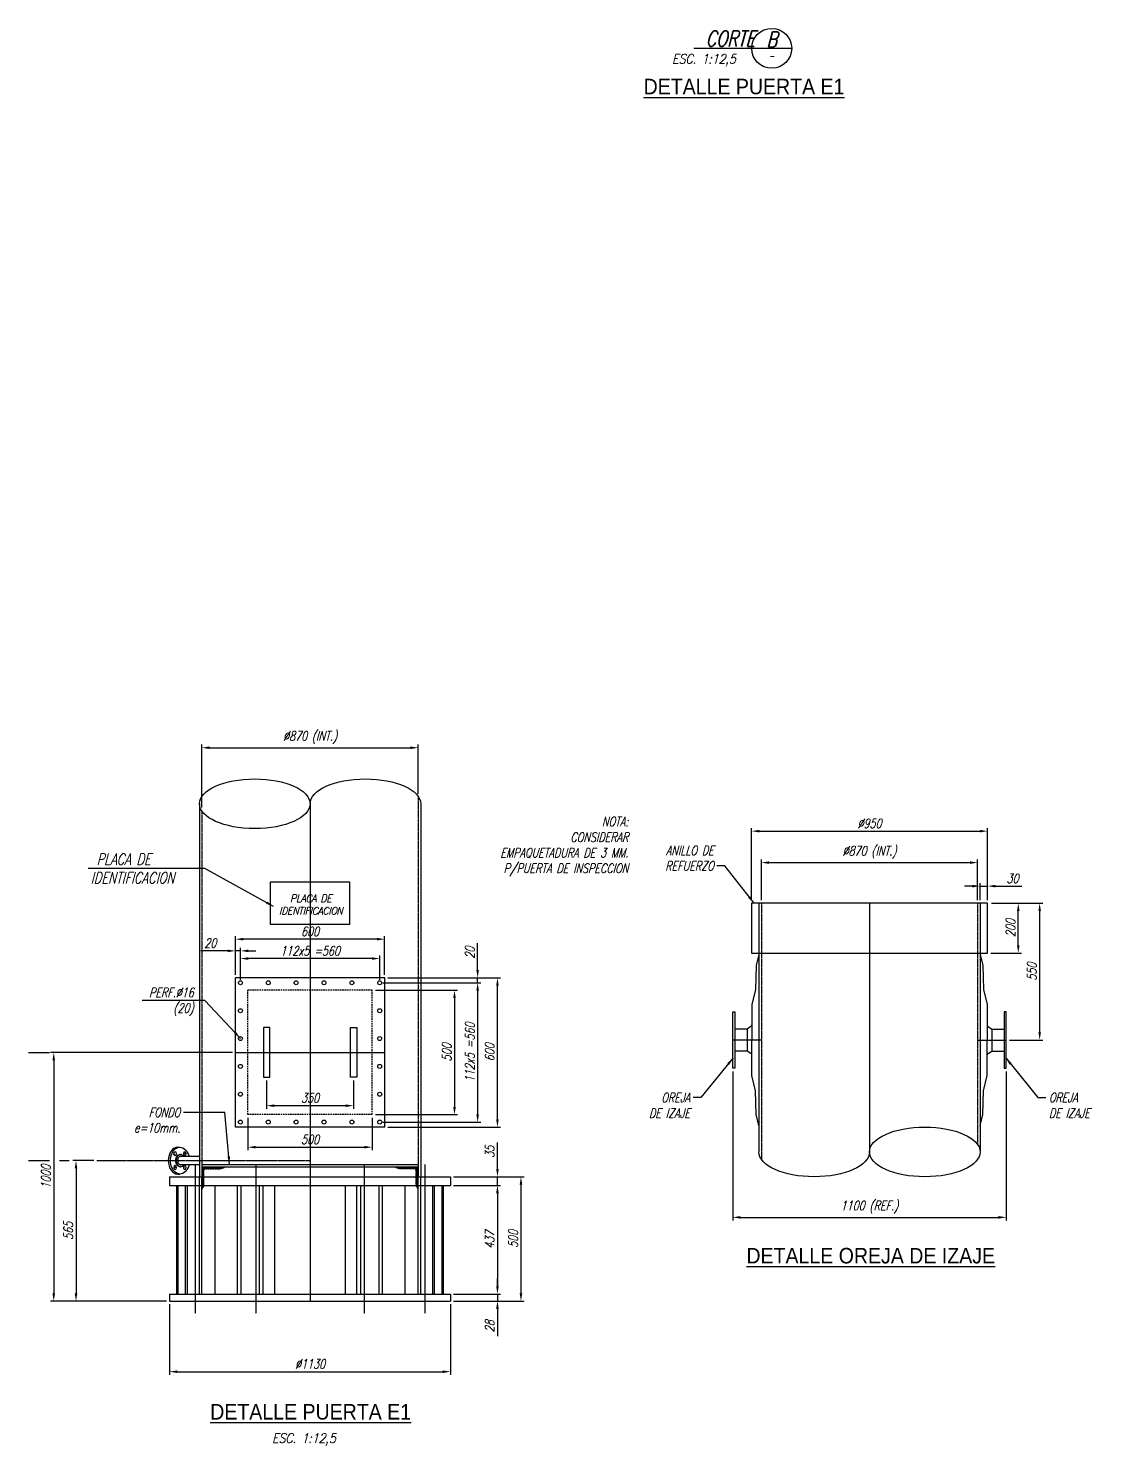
# Model space of a CAD drawing. Header units: inches. Extents: x -293597 to -232636, y -119329 to -80370.
# Drawn here: x -263164 to -258867, y -119075 to -113375 of the extents above; entities that cross this region are included whole.
import ezdxf
from ezdxf.enums import TextEntityAlignment as Align

# ---------------------------------------------------------------- set-up
doc = ezdxf.new("R2010")
doc.units = ezdxf.units.IN
doc.header["$MEASUREMENT"] = 0
doc.linetypes.add('CENTER', pattern=[2, 1.25, -0.25, 0.25, -0.25])
doc.linetypes.add('HIDDEN', pattern=[9.525, 6.35, -3.175])
for name, color, linetype in [('IA-ACHU', 1, 'Continuous'), ('IA-DIBUJO', 3, 'Continuous'), ('IA-DIM', 7, 'Continuous'), ('IA-EJES', 4, 'CENTER'), ('IA-SEGM', 1, 'HIDDEN'), ('IA-TEXT', 2, 'Continuous'), ('IA-TITLE', 6, 'Continuous')]:
    doc.layers.add(name, color=color, linetype=linetype)
doc.styles.add('ING-AMB', font='romans.shx', dxfattribs={"width": 0.75, "oblique": 15})
doc.styles.add('SALVADOR', font='ROMANS.SHX', dxfattribs={"width": 0.75, "oblique": 15})
doc.styles.get("Standard").update_dxf_attribs({"font": 'arial.ttf'})
doc.dimstyles.new('75', dxfattribs={"dimscale": 75, "dimtxt": 3, "dimasz": 2.5, "dimexe": 1, "dimexo": 1, "dimgap": 1, "dimtad": 1, "dimdec": 0, "dimzin": 0, "dimdsep": 46, "dimtxsty": 'ING-AMB', "dimcen": 0.1, "dimclrd": 7, "dimclre": 7, "dimclrt": 2, "dimadec": 0, "dimazin": 0, "dimtfac": 1, "dimtdec": 0, "dimtmove": 0, "dimatfit": 0, "dimfxl": 1, "dimtolj": 1, "dimtzin": 0, "dimarcsym": 0})
doc.dimstyles.new('ING-AMB 12.5', dxfattribs={"dimscale": 12.5, "dimtxt": 3, "dimasz": 2.5, "dimexe": 1, "dimexo": 1, "dimgap": 1, "dimtad": 1, "dimdec": 0, "dimzin": 0, "dimdsep": 46, "dimtxsty": 'ING-AMB', "dimcen": 0.1, "dimclrd": 7, "dimclre": 7, "dimclrt": 2, "dimadec": 0, "dimazin": 0, "dimtfac": 1, "dimtdec": 0, "dimtmove": 0, "dimatfit": 0, "dimfxl": 1.25, "dimtolj": 1, "dimtzin": 0, "dimarcsym": 1})

# ---------------------------------------------------------------- blocks, each defined once
blk = doc.blocks.new('*D22')
at = {"layer": 'Defpoints', "color": 0, "ltscale": 0.5, "transparency": 16777216}
for p in [(-261750.8, -117213.3), (-261750.8, -117773.3), (-261356.9, -117773.3)]:
    blk.add_point(p, dxfattribs=at)
at = {"layer": 'IA-DIM', "color": 7, "lineweight": -2, "ltscale": 0.5, "transparency": 16777216}
for p, q in [((-261738.3, -117213.3), (-261344.4, -117213.3)), ((-261356.9, -117244.5), (-261356.9, -117742)), ((-261738.3, -117773.3), (-261344.4, -117773.3))]:
    blk.add_line(p, q, dxfattribs=at)
at = {"layer": 'IA-DIM', "color": 7, "ltscale": 0.5, "transparency": 16777216}
for points in [[(-261362.1, -117244.5), (-261351.7, -117244.5), (-261356.9, -117213.3)], [(-261362.1, -117742), (-261351.7, -117742), (-261356.9, -117773.3)]]:
    blk.add_solid(points, dxfattribs=at)
at = {"layer": 'IA-DIM', "color": 2, "ltscale": 0.5, "transparency": 16777216, "insert": (-261388.1, -117493.3), "char_height": 37.5, "attachment_point": 5, "rotation": 90, "style": 'ING-AMB'}
blk.add_mtext('\\A1;112x5 =560', dxfattribs=at)
blk = doc.blocks.new('*D23')
at = {"layer": 'Defpoints', "color": 0, "ltscale": 0.5, "transparency": 16777216}
for p in [(-261730.8, -117193.3), (-261277.2, -117193.3), (-261730.8, -117793.3)]:
    blk.add_point(p, dxfattribs=at)
at = {"layer": 'IA-DIM', "color": 7, "lineweight": -2, "ltscale": 0.5, "transparency": 16777216}
for p, q in [((-261718.3, -117193.3), (-261264.7, -117193.3)), ((-261277.2, -117762), (-261277.2, -117224.5)), ((-261718.3, -117793.3), (-261264.7, -117793.3))]:
    blk.add_line(p, q, dxfattribs=at)
at = {"layer": 'IA-DIM', "color": 7, "ltscale": 0.5, "transparency": 16777216}
for points in [[(-261282.4, -117224.5), (-261272, -117224.5), (-261277.2, -117193.3)], [(-261282.4, -117762), (-261272, -117762), (-261277.2, -117793.3)]]:
    blk.add_solid(points, dxfattribs=at)
at = {"layer": 'IA-DIM', "color": 2, "ltscale": 0.5, "transparency": 16777216, "insert": (-261308.5, -117493.3), "char_height": 37.5, "attachment_point": 5, "rotation": 90, "style": 'ING-AMB'}
blk.add_mtext('\\A1;600', dxfattribs=at)
blk = doc.blocks.new('*D24')
at = {"layer": 'Defpoints', "color": 0, "ltscale": 0.5, "transparency": 16777216}
for p in [(-262310.8, -117115.7), (-262310.8, -117213.3), (-261750.8, -117213.3)]:
    blk.add_point(p, dxfattribs=at)
at = {"layer": 'IA-DIM', "color": 7, "lineweight": -2, "ltscale": 0.5, "transparency": 16777216}
for p, q in [((-262310.8, -117200.8), (-262310.8, -117103.2)), ((-261782, -117115.7), (-262279.5, -117115.7)), ((-261750.8, -117200.8), (-261750.8, -117103.2))]:
    blk.add_line(p, q, dxfattribs=at)
at = {"layer": 'IA-DIM', "color": 7, "ltscale": 0.5, "transparency": 16777216}
for points in [[(-262279.5, -117110.5), (-262279.5, -117120.9), (-262310.8, -117115.7)], [(-261782, -117110.5), (-261782, -117120.9), (-261750.8, -117115.7)]]:
    blk.add_solid(points, dxfattribs=at)
at = {"layer": 'IA-DIM', "color": 2, "ltscale": 0.5, "transparency": 16777216, "insert": (-262030.8, -117084.5), "char_height": 37.5, "attachment_point": 5, "style": 'ING-AMB'}
blk.add_mtext('\\A1;112x5 =560', dxfattribs=at)
blk = doc.blocks.new('*D25')
at = {"layer": 'Defpoints', "color": 0, "ltscale": 0.5, "transparency": 16777216}
for p in [(-262330.8, -117037.8), (-262330.8, -117193.3), (-261730.8, -117193.3)]:
    blk.add_point(p, dxfattribs=at)
at = {"layer": 'IA-DIM', "color": 7, "lineweight": -2, "ltscale": 0.5, "transparency": 16777216}
for p, q in [((-262330.8, -117180.8), (-262330.8, -117025.3)), ((-261762, -117037.8), (-262299.5, -117037.8)), ((-261730.8, -117180.8), (-261730.8, -117025.3))]:
    blk.add_line(p, q, dxfattribs=at)
at = {"layer": 'IA-DIM', "color": 7, "ltscale": 0.5, "transparency": 16777216}
for points in [[(-262299.5, -117032.6), (-262299.5, -117043), (-262330.8, -117037.8)], [(-261762, -117032.6), (-261762, -117043), (-261730.8, -117037.8)]]:
    blk.add_solid(points, dxfattribs=at)
at = {"layer": 'IA-DIM', "color": 2, "ltscale": 0.5, "transparency": 16777216, "insert": (-262030.8, -117006.5), "char_height": 37.5, "attachment_point": 5, "style": 'ING-AMB'}
blk.add_mtext('\\A1;600', dxfattribs=at)
blk = doc.blocks.new('*D15')
at = {"layer": 'Defpoints', "color": 0, "ltscale": 0.5, "transparency": 16777216}
for p in [(-262330.8, -117084.8), (-262330.8, -117116), (-262310.8, -117181.5)]:
    blk.add_point(p, dxfattribs=at)
at = {"layer": 'IA-DIM', "color": 7, "lineweight": -2, "ltscale": 0.5, "transparency": 16777216}
for p, q in [((-262362, -117084.8), (-262470.6, -117084.8)), ((-262330.8, -117103.5), (-262330.8, -117072.3)), ((-262310.8, -117084.8), (-262330.8, -117084.8)), ((-262310.8, -117169), (-262310.8, -117072.3)), ((-262279.5, -117084.8), (-262248.3, -117084.8))]:
    blk.add_line(p, q, dxfattribs=at)
at = {"layer": 'IA-DIM', "color": 7, "ltscale": 0.5, "transparency": 16777216}
for points in [[(-262362, -117079.5), (-262362, -117090), (-262330.8, -117084.8)], [(-262279.5, -117079.5), (-262279.5, -117090), (-262310.8, -117084.8)]]:
    blk.add_solid(points, dxfattribs=at)
at = {"layer": 'IA-DIM', "color": 2, "ltscale": 0.5, "transparency": 16777216, "insert": (-262431.9, -117053.5), "char_height": 37.5, "attachment_point": 5, "style": 'ING-AMB'}
blk.add_mtext('\\A1;20', dxfattribs=at)
blk = doc.blocks.new('*D16')
at = {"layer": 'Defpoints', "color": 0, "ltscale": 0.5, "transparency": 16777216}
for p in [(-261653, -117213.3), (-261500.8, -117193.3), (-261356.9, -117193.3)]:
    blk.add_point(p, dxfattribs=at)
at = {"layer": 'IA-DIM', "color": 7, "lineweight": -2, "ltscale": 0.5, "transparency": 16777216}
for p, q in [((-261356.9, -117162), (-261356.9, -117053.5)), ((-261640.5, -117213.3), (-261344.4, -117213.3)), ((-261488.3, -117193.3), (-261344.4, -117193.3)), ((-261356.9, -117213.3), (-261356.9, -117193.3)), ((-261356.9, -117244.5), (-261356.9, -117275.8))]:
    blk.add_line(p, q, dxfattribs=at)
at = {"layer": 'IA-DIM', "color": 7, "ltscale": 0.5, "transparency": 16777216}
for points in [[(-261362.1, -117162), (-261351.7, -117162), (-261356.9, -117193.3)], [(-261362.1, -117244.5), (-261351.7, -117244.5), (-261356.9, -117213.3)]]:
    blk.add_solid(points, dxfattribs=at)
at = {"layer": 'IA-DIM', "color": 2, "ltscale": 0.5, "transparency": 16777216, "insert": (-261388.1, -117092.1), "char_height": 37.5, "attachment_point": 5, "rotation": 90, "style": 'ING-AMB'}
blk.add_mtext('\\A1;20', dxfattribs=at)
blk = doc.blocks.new('*D17')
at = {"layer": 'Defpoints', "color": 0, "ltscale": 0.5, "transparency": 16777216}
for p in [(-262205.8, -117593.3), (-261855.8, -117593.3), (-262205.8, -117707.4)]:
    blk.add_point(p, dxfattribs=at)
at = {"layer": 'IA-DIM', "color": 7, "lineweight": -2, "ltscale": 0.5, "transparency": 16777216}
for p, q in [((-262205.8, -117605.8), (-262205.8, -117719.9)), ((-261855.8, -117605.8), (-261855.8, -117719.9)), ((-261887, -117707.4), (-262174.5, -117707.4))]:
    blk.add_line(p, q, dxfattribs=at)
at = {"layer": 'IA-DIM', "color": 7, "ltscale": 0.5, "transparency": 16777216}
for points in [[(-262174.5, -117702.2), (-262174.5, -117712.6), (-262205.8, -117707.4)], [(-261887, -117702.2), (-261887, -117712.6), (-261855.8, -117707.4)]]:
    blk.add_solid(points, dxfattribs=at)
at = {"layer": 'IA-DIM', "color": 2, "ltscale": 0.5, "transparency": 16777216, "insert": (-262030.8, -117676.1), "char_height": 37.5, "attachment_point": 5, "style": 'ING-AMB'}
blk.add_mtext('\\A1;350', dxfattribs=at)
blk = doc.blocks.new('*D18')
at = {"layer": 'Defpoints', "color": 0, "ltscale": 0.5, "transparency": 16777216}
for p in [(-261780.8, -117243.3), (-261780.8, -117743.3), (-261449.9, -117743.3)]:
    blk.add_point(p, dxfattribs=at)
at = {"layer": 'IA-DIM', "color": 7, "lineweight": -2, "ltscale": 0.5, "transparency": 16777216}
for p, q in [((-261768.3, -117243.3), (-261437.4, -117243.3)), ((-261449.9, -117274.5), (-261449.9, -117712)), ((-261768.3, -117743.3), (-261437.4, -117743.3))]:
    blk.add_line(p, q, dxfattribs=at)
at = {"layer": 'IA-DIM', "color": 7, "ltscale": 0.5, "transparency": 16777216}
for points in [[(-261455.1, -117274.5), (-261444.7, -117274.5), (-261449.9, -117243.3)], [(-261455.1, -117712), (-261444.7, -117712), (-261449.9, -117743.3)]]:
    blk.add_solid(points, dxfattribs=at)
at = {"layer": 'IA-DIM', "color": 2, "ltscale": 0.5, "transparency": 16777216, "insert": (-261481.2, -117493.3), "char_height": 37.5, "attachment_point": 5, "rotation": 90, "style": 'ING-AMB'}
blk.add_mtext('\\A1;500', dxfattribs=at)
blk = doc.blocks.new('*D26')
at = {"color": 7, "lineweight": -2, "transparency": 16777216}
for p, q in [((-261277.2, -118434), (-261277.2, -118402.8)), ((-261453.3, -118465.3), (-261264.7, -118465.3)), ((-261453.3, -118493.3), (-261264.7, -118493.3)), ((-261277.2, -118465.3), (-261277.2, -118493.3)), ((-261277.2, -118524.5), (-261277.2, -118633.6))]:
    blk.add_line(p, q, dxfattribs=at)
at = {"color": 7, "transparency": 16777216}
for points in [[(-261282.4, -118434), (-261272, -118434), (-261277.2, -118465.3)], [(-261282.4, -118524.5), (-261272, -118524.5), (-261277.2, -118493.3)]]:
    blk.add_solid(points, dxfattribs=at)
at = {"layer": 'Defpoints', "color": 0, "transparency": 16777216}
for p in [(-261465.8, -118465.3), (-261465.8, -118493.3), (-261277.2, -118493.3)]:
    blk.add_point(p, dxfattribs=at)
at = {"color": 2, "transparency": 16777216, "insert": (-261308.5, -118594.7), "char_height": 37.5, "attachment_point": 5, "rotation": 90, "style": 'ING-AMB'}
blk.add_mtext('\\A1;28', dxfattribs=at)
blk = doc.blocks.new('*D27')
at = {"color": 7, "lineweight": -2, "transparency": 16777216}
for p, q in [((-261277.2, -117962), (-261277.2, -117854.8)), ((-261453.3, -117993.3), (-261264.7, -117993.3)), ((-261453.3, -118028.3), (-261264.7, -118028.3)), ((-261277.2, -118028.3), (-261277.2, -117993.3)), ((-261277.2, -118059.5), (-261277.2, -118090.8))]:
    blk.add_line(p, q, dxfattribs=at)
at = {"color": 7, "transparency": 16777216}
for points in [[(-261282.4, -117962), (-261272, -117962), (-261277.2, -117993.3)], [(-261282.4, -118059.5), (-261272, -118059.5), (-261277.2, -118028.3)]]:
    blk.add_solid(points, dxfattribs=at)
at = {"layer": 'Defpoints', "color": 0, "transparency": 16777216}
for p in [(-261465.8, -117993.3), (-261465.8, -118028.3), (-261277.2, -117993.3)]:
    blk.add_point(p, dxfattribs=at)
at = {"color": 2, "transparency": 16777216, "insert": (-261308.5, -117892.8), "char_height": 37.5, "attachment_point": 5, "rotation": 90, "style": 'ING-AMB'}
blk.add_mtext('\\A1;35', dxfattribs=at)
blk = doc.blocks.new('*D28')
at = {"color": 7, "lineweight": -2, "transparency": 16777216}
for p, q in [((-261453.3, -117993.3), (-261170.1, -117993.3)), ((-261182.6, -118024.5), (-261182.6, -118462)), ((-261453.3, -118493.3), (-261170.1, -118493.3))]:
    blk.add_line(p, q, dxfattribs=at)
at = {"color": 7, "transparency": 16777216}
for points in [[(-261187.8, -118024.5), (-261177.4, -118024.5), (-261182.6, -117993.3)], [(-261187.8, -118462), (-261177.4, -118462), (-261182.6, -118493.3)]]:
    blk.add_solid(points, dxfattribs=at)
at = {"layer": 'Defpoints', "color": 0, "transparency": 16777216}
for p in [(-261465.8, -117993.3), (-261465.8, -118493.3), (-261182.6, -118493.3)]:
    blk.add_point(p, dxfattribs=at)
at = {"color": 2, "transparency": 16777216, "insert": (-261213.9, -118243.3), "char_height": 37.5, "attachment_point": 5, "rotation": 90, "style": 'ING-AMB'}
blk.add_mtext('\\A1;500', dxfattribs=at)
blk = doc.blocks.new('*D19')
at = {"color": 7, "lineweight": -2, "transparency": 16777216}
for p, q in [((-261453.3, -118028.3), (-261264.7, -118028.3)), ((-261277.2, -118059.5), (-261277.2, -118434)), ((-261453.3, -118465.3), (-261264.7, -118465.3))]:
    blk.add_line(p, q, dxfattribs=at)
at = {"color": 7, "transparency": 16777216}
for points in [[(-261282.4, -118059.5), (-261272, -118059.5), (-261277.2, -118028.3)], [(-261282.4, -118434), (-261272, -118434), (-261277.2, -118465.3)]]:
    blk.add_solid(points, dxfattribs=at)
at = {"layer": 'Defpoints', "color": 0, "transparency": 16777216}
for p in [(-261465.8, -118028.3), (-261465.8, -118465.3), (-261277.2, -118465.3)]:
    blk.add_point(p, dxfattribs=at)
at = {"color": 2, "transparency": 16777216, "insert": (-261308.5, -118246.8), "char_height": 37.5, "attachment_point": 5, "rotation": 90, "style": 'ING-AMB'}
blk.add_mtext('\\A1;437', dxfattribs=at)
blk = doc.blocks.new('*D29')
at = {"color": 7, "lineweight": -2, "transparency": 16777216}
for p, q in [((-262901.1, -117928.3), (-262984.7, -117928.3)), ((-262972.2, -117959.5), (-262972.2, -118462)), ((-262608.3, -118493.3), (-262984.7, -118493.3))]:
    blk.add_line(p, q, dxfattribs=at)
at = {"color": 7, "transparency": 16777216}
for points in [[(-262977.4, -117959.5), (-262967, -117959.5), (-262972.2, -117928.3)], [(-262977.4, -118462), (-262967, -118462), (-262972.2, -118493.3)]]:
    blk.add_solid(points, dxfattribs=at)
at = {"layer": 'Defpoints', "color": 0, "transparency": 16777216}
for p in [(-262888.6, -117928.3), (-262972.2, -118493.3), (-262595.8, -118493.3)]:
    blk.add_point(p, dxfattribs=at)
at = {"color": 2, "transparency": 16777216, "insert": (-263003.4, -118210.8), "char_height": 37.5, "attachment_point": 5, "rotation": 90, "style": 'ING-AMB'}
blk.add_mtext('\\A1;565', dxfattribs=at)
blk = doc.blocks.new('*D30')
at = {"color": 7, "lineweight": -2, "transparency": 16777216}
for p, q in [((-262343.3, -117493.3), (-263074.2, -117493.3)), ((-263061.7, -117524.5), (-263061.7, -118462)), ((-262608.3, -118493.3), (-263074.2, -118493.3))]:
    blk.add_line(p, q, dxfattribs=at)
at = {"color": 7, "transparency": 16777216}
for points in [[(-263066.9, -117524.5), (-263056.5, -117524.5), (-263061.7, -117493.3)], [(-263066.9, -118462), (-263056.5, -118462), (-263061.7, -118493.3)]]:
    blk.add_solid(points, dxfattribs=at)
at = {"layer": 'Defpoints', "color": 0, "transparency": 16777216}
for p in [(-262330.8, -117493.3), (-263061.7, -118493.3), (-262595.8, -118493.3)]:
    blk.add_point(p, dxfattribs=at)
at = {"color": 2, "transparency": 16777216, "insert": (-263093, -117993.3), "char_height": 37.5, "attachment_point": 5, "rotation": 90, "style": 'ING-AMB'}
blk.add_mtext('\\A1;1000', dxfattribs=at)
blk = doc.blocks.new('*D31')
at = {"color": 7, "lineweight": -2, "transparency": 16777216}
for p, q in [((-262595.8, -118505.8), (-262595.8, -118789.6)), ((-261465.8, -118505.8), (-261465.8, -118789.6)), ((-262564.5, -118777.1), (-261497, -118777.1))]:
    blk.add_line(p, q, dxfattribs=at)
at = {"color": 7, "transparency": 16777216}
for points in [[(-262564.5, -118771.9), (-262564.5, -118782.3), (-262595.8, -118777.1)], [(-261497, -118771.9), (-261497, -118782.3), (-261465.8, -118777.1)]]:
    blk.add_solid(points, dxfattribs=at)
at = {"layer": 'Defpoints', "color": 0, "transparency": 16777216}
for p in [(-262595.8, -118493.3), (-261465.8, -118493.3), (-261465.8, -118777.1)]:
    blk.add_point(p, dxfattribs=at)
at = {"color": 2, "transparency": 16777216, "insert": (-262030.8, -118745.9), "char_height": 37.5, "attachment_point": 5, "style": 'ING-AMB'}
blk.add_mtext('\\A1;%%C1130', dxfattribs=at)
blk = doc.blocks.new('*D32')
at = {"color": 7, "lineweight": -2, "transparency": 16777216}
for p, q in [((-262465.8, -116508.5), (-262465.8, -116255.4)), ((-262434.5, -116267.9), (-261627, -116267.9)), ((-261595.8, -116453.1), (-261595.8, -116255.4))]:
    blk.add_line(p, q, dxfattribs=at)
at = {"color": 7, "transparency": 16777216}
for points in [[(-262434.5, -116262.7), (-262434.5, -116273.1), (-262465.8, -116267.9)], [(-261627, -116262.7), (-261627, -116273.1), (-261595.8, -116267.9)]]:
    blk.add_solid(points, dxfattribs=at)
at = {"layer": 'Defpoints', "color": 0, "transparency": 16777216}
for p in [(-261595.8, -116267.9), (-261595.8, -116465.6), (-262465.8, -116521)]:
    blk.add_point(p, dxfattribs=at)
at = {"color": 2, "transparency": 16777216, "insert": (-262030.8, -116226.9), "char_height": 37.5, "attachment_point": 5, "style": 'ING-AMB'}
blk.add_mtext('\\A1;%%C870 (INT.)', dxfattribs=at)
blk = doc.blocks.new('*D33')
at = {"color": 7, "lineweight": -2, "transparency": 16777216}
for p, q in [((-260215.8, -116880.8), (-260215.8, -116717.3)), ((-259345.8, -116880.8), (-259345.8, -116717.3)), ((-260184.5, -116729.8), (-259377, -116729.8))]:
    blk.add_line(p, q, dxfattribs=at)
at = {"color": 7, "transparency": 16777216}
for points in [[(-260184.5, -116724.6), (-260184.5, -116735), (-260215.8, -116729.8)], [(-259377, -116724.6), (-259377, -116735), (-259345.8, -116729.8)]]:
    blk.add_solid(points, dxfattribs=at)
at = {"layer": 'Defpoints', "color": 0, "transparency": 16777216}
for p in [(-259345.8, -116729.8), (-260215.8, -116893.3), (-259345.8, -116893.3)]:
    blk.add_point(p, dxfattribs=at)
at = {"color": 2, "transparency": 16777216, "insert": (-259780.8, -116688.7), "char_height": 37.5, "attachment_point": 5, "style": 'ING-AMB'}
blk.add_mtext('\\A1;%%C870 (INT.)', dxfattribs=at)
blk = doc.blocks.new('*D20')
at = {"color": 7, "lineweight": -2, "transparency": 16777216}
for p, q in [((-259290.3, -116893.3), (-259169.9, -116893.3)), ((-259182.4, -117062.3), (-259182.4, -116924.5)), ((-259293.3, -117093.6), (-259169.9, -117093.6))]:
    blk.add_line(p, q, dxfattribs=at)
at = {"color": 7, "transparency": 16777216}
for points in [[(-259187.6, -116924.5), (-259177.2, -116924.5), (-259182.4, -116893.3)], [(-259187.6, -117062.3), (-259177.2, -117062.3), (-259182.4, -117093.6)]]:
    blk.add_solid(points, dxfattribs=at)
at = {"layer": 'Defpoints', "color": 0, "transparency": 16777216}
for p in [(-259302.8, -116893.3), (-259182.4, -116893.3), (-259305.8, -117093.6)]:
    blk.add_point(p, dxfattribs=at)
at = {"color": 2, "transparency": 16777216, "insert": (-259213.6, -116993.4), "char_height": 37.5, "attachment_point": 5, "rotation": 90, "style": 'ING-AMB'}
blk.add_mtext('\\A1;200', dxfattribs=at)
blk = doc.blocks.new('*D21')
at = {"color": 7, "lineweight": -2, "transparency": 16777216}
for p, q in [((-260331.1, -117569.4), (-260331.1, -118168.9)), ((-259230.8, -117569.4), (-259230.8, -118168.9)), ((-260299.8, -118156.4), (-259262, -118156.4))]:
    blk.add_line(p, q, dxfattribs=at)
at = {"color": 7, "transparency": 16777216}
for points in [[(-260299.8, -118151.2), (-260299.8, -118161.7), (-260331.1, -118156.4)], [(-259262, -118151.2), (-259262, -118161.7), (-259230.8, -118156.4)]]:
    blk.add_solid(points, dxfattribs=at)
at = {"layer": 'Defpoints', "color": 0, "transparency": 16777216}
for p in [(-260331.1, -117556.9), (-259230.8, -117556.9), (-259230.8, -118156.4)]:
    blk.add_point(p, dxfattribs=at)
at = {"color": 2, "transparency": 16777216, "insert": (-259780.9, -118115.4), "char_height": 37.5, "attachment_point": 5, "style": 'ING-AMB'}
blk.add_mtext('\\A1;1100 (REF.)', dxfattribs=at)
blk = doc.blocks.new('*D35')
at = {"layer": 'Defpoints', "color": 0, "ltscale": 0.5, "transparency": 16777216}
for p in [(-262280.8, -117743.3), (-261780.8, -117743.3), (-261780.8, -117874.3)]:
    blk.add_point(p, dxfattribs=at)
at = {"layer": 'IA-DIM', "color": 7, "lineweight": -2, "ltscale": 0.5, "transparency": 16777216}
for p, q in [((-262280.8, -117755.8), (-262280.8, -117886.8)), ((-261780.8, -117755.8), (-261780.8, -117886.8)), ((-262249.5, -117874.3), (-261812, -117874.3))]:
    blk.add_line(p, q, dxfattribs=at)
at = {"layer": 'IA-DIM', "color": 7, "ltscale": 0.5, "transparency": 16777216}
for points in [[(-262249.5, -117869.1), (-262249.5, -117879.5), (-262280.8, -117874.3)], [(-261812, -117869.1), (-261812, -117879.5), (-261780.8, -117874.3)]]:
    blk.add_solid(points, dxfattribs=at)
at = {"layer": 'IA-DIM', "color": 2, "ltscale": 0.5, "transparency": 16777216, "insert": (-262030.8, -117843.1), "char_height": 37.5, "attachment_point": 5, "style": 'ING-AMB'}
blk.add_mtext('\\A1;500', dxfattribs=at)
blk = doc.blocks.new('*D34')
at = {"color": 7, "lineweight": -2, "transparency": 16777216}
for p, q in [((-259290.3, -116893.3), (-259083.9, -116893.3)), ((-259096.4, -116924.5), (-259096.4, -117412.4)), ((-259218.3, -117443.7), (-259083.9, -117443.7))]:
    blk.add_line(p, q, dxfattribs=at)
at = {"color": 7, "transparency": 16777216}
for points in [[(-259101.6, -116924.5), (-259091.2, -116924.5), (-259096.4, -116893.3)], [(-259101.6, -117412.4), (-259091.2, -117412.4), (-259096.4, -117443.7)]]:
    blk.add_solid(points, dxfattribs=at)
at = {"layer": 'Defpoints', "color": 0, "transparency": 16777216}
for p in [(-259302.8, -116893.3), (-259230.8, -117443.7), (-259096.4, -117443.7)]:
    blk.add_point(p, dxfattribs=at)
at = {"color": 2, "transparency": 16777216, "insert": (-259127.7, -117168.5), "char_height": 37.5, "attachment_point": 5, "rotation": 90, "style": 'ING-AMB'}
blk.add_mtext('\\A1;550', dxfattribs=at)
blk = doc.blocks.new('CORTE')
blk.add_line((7.37, 0), (38.83, 0))
blk.add_circle((32.4, 0), 6.43)
at = {"style": 'SALVADOR', "oblique": 15, "width": 0.75}
blk.add_text('CORTE  ', height=5, dxfattribs=at).set_placement((32.2, 0.64), align=Align.RIGHT)
blk.add_attdef('N', text='', height=5, dxfattribs=at).set_placement((32.4, 0.35), align=Align.CENTER)
at = {"color": 2, "style": 'SALVADOR', "oblique": 15, "width": 0.75}
blk.add_attdef('REFER', text='', height=1.75, dxfattribs=at).set_placement((32.4, -3.34), align=Align.CENTER)
blk = doc.blocks.new('*D127')
at = {"color": 7, "lineweight": -2, "transparency": 16777216}
for p, q in [((-260255.8, -116880.8), (-260255.8, -116590.8)), ((-260224.5, -116603.3), (-259337, -116603.3)), ((-259305.8, -116880.8), (-259305.8, -116590.8))]:
    blk.add_line(p, q, dxfattribs=at)
at = {"color": 7, "transparency": 16777216}
for points in [[(-260224.5, -116598.1), (-260224.5, -116608.5), (-260255.8, -116603.3)], [(-259337, -116598.1), (-259337, -116608.5), (-259305.8, -116603.3)]]:
    blk.add_solid(points, dxfattribs=at)
at = {"layer": 'Defpoints', "color": 0, "transparency": 16777216}
for p in [(-259305.8, -116603.3), (-260255.8, -116893.3), (-259305.8, -116893.3)]:
    blk.add_point(p, dxfattribs=at)
at = {"color": 2, "transparency": 16777216, "insert": (-259780.8, -116572), "char_height": 37.5, "attachment_point": 5, "style": 'ING-AMB'}
blk.add_mtext('\\A1;%%C950', dxfattribs=at)
blk = doc.blocks.new('*D128')
at = {"color": 7, "lineweight": -2, "transparency": 16777216}
for p, q in [((-259367, -116824.4), (-259398.3, -116824.4)), ((-259335.8, -116880.8), (-259335.8, -116811.9)), ((-259335.8, -116824.4), (-259305.8, -116824.4)), ((-259305.8, -116880.8), (-259305.8, -116811.9)), ((-259274.5, -116824.4), (-259167.9, -116824.4))]:
    blk.add_line(p, q, dxfattribs=at)
at = {"color": 7, "transparency": 16777216}
for points in [[(-259367, -116819.2), (-259367, -116829.6), (-259335.8, -116824.4)], [(-259274.5, -116819.2), (-259274.5, -116829.6), (-259305.8, -116824.4)]]:
    blk.add_solid(points, dxfattribs=at)
at = {"layer": 'Defpoints', "color": 0, "transparency": 16777216}
for p in [(-259305.8, -116824.4), (-259335.8, -116893.3), (-259305.8, -116893.3)]:
    blk.add_point(p, dxfattribs=at)
at = {"color": 2, "transparency": 16777216, "insert": (-259205.6, -116793.2), "char_height": 37.5, "attachment_point": 5, "style": 'ING-AMB'}
blk.add_mtext('\\A1;30', dxfattribs=at)

msp = doc.modelspace()

# ---------------------------------------------------------------- hatches: boundary and pattern name
at = {"layer": 'IA-ACHU'}
h = msp.add_hatch(dxfattribs=at)
h.set_pattern_fill('ANSI37', color=256, scale=20.625)
h.set_pattern_definition([(45, (-298776.0888, -112879.1756), (-1.82300967, 1.82300967), []), (135, (-298776.0888, -112879.1756), (-1.82300967, -1.82300967), [])])
h.paths.add_polyline_path([(-262457.91, -117967.17, -0.4142136), (-262451.91, -117961.17), (-262390.73, -117961.17), (-262366.98, -117953.3), (-262465.78, -117953.3), (-262465.78, -117993.3), (-262457.91, -117993.3)])
h.paths.add_polyline_path([(-262457.91, -117993.3), (-262465.78, -117993.3), (-262465.78, -118021.3), (-262457.91, -118021.3)])
h.paths.add_polyline_path([(-262457.91, -118021.3), (-262465.78, -118021.3), (-262465.78, -118041.15), (-262457.91, -118028.3)])
h = msp.add_hatch(dxfattribs=at)
h.set_pattern_fill('ANSI37', color=256, scale=20.625)
h.set_pattern_definition([(45, (-298906.0888, -112879.1756), (-1.82300967, 1.82300967), []), (135, (-298906.0888, -112879.1756), (-1.82300967, -1.82300967), [])])
h.paths.add_polyline_path([(-261603.66, -117967.17, 0.4142136), (-261609.66, -117961.17), (-261670.83, -117961.17), (-261694.59, -117953.3), (-261595.78, -117953.3), (-261595.78, -117993.3), (-261603.66, -117993.3)])
h.paths.add_polyline_path([(-261603.66, -117993.3), (-261595.78, -117993.3), (-261595.78, -118021.3), (-261603.66, -118021.3)])
h.paths.add_polyline_path([(-261603.66, -118021.3), (-261595.78, -118021.3), (-261595.78, -118041.15), (-261603.66, -118028.3)])

# ---------------------------------------------------------------- linework, layer by layer
at = {"layer": 'IA-DIBUJO'}
for p, q in [((-262475.78, -116493.3), (-262475.78, -117993.3)), ((-261585.78, -116493.3), (-261585.78, -117993.3)), ((-260225.78, -116893.3), (-260225.78, -117893.3)), ((-259335.78, -116893.3), (-259335.78, -117893.3)), ((-261730.78, -117193.3), (-262330.78, -117193.3)), ((-262330.78, -117793.3), (-262330.78, -117193.3)), ((-261730.78, -117793.3), (-261730.78, -117193.3)), ((-261730.78, -117793.3), (-262330.78, -117793.3)), ((-262595.78, -117993.3), (-262595.78, -118028.3)), ((-262595.78, -117993.3), (-261465.78, -117993.3)), ((-262595.78, -118028.3), (-261465.78, -118028.3)), ((-262566.95, -118465.3), (-262566.95, -118028.3)), ((-262561.96, -118465.3), (-262561.96, -118028.3)), ((-262531.34, -118465.3), (-262531.34, -118028.3)), ((-262524.09, -118465.3), (-262524.09, -118028.3)), ((-262412.68, -118465.3), (-262412.68, -118028.3)), ((-262322.65, -118465.3), (-262322.65, -118028.3)), ((-262308.34, -118465.3), (-262308.34, -118028.3)), ((-262234.43, -118465.3), (-262234.43, -118028.3)), ((-262219.18, -118465.3), (-262219.18, -118028.3)), ((-262173.03, -118465.3), (-262173.03, -118028.3)), ((-261888.53, -118465.3), (-261888.53, -118028.3)), ((-261842.38, -118465.3), (-261842.38, -118028.3)), ((-261827.13, -118465.3), (-261827.13, -118028.3)), ((-261753.22, -118465.3), (-261753.22, -118028.3)), ((-261738.91, -118465.3), (-261738.91, -118028.3)), ((-261648.88, -118465.3), (-261648.88, -118028.3)), ((-261537.47, -118465.3), (-261537.47, -118028.3)), ((-261530.22, -118465.3), (-261530.22, -118028.3)), ((-261499.6, -118465.3), (-261499.6, -118028.3)), ((-261494.61, -118465.3), (-261494.61, -118028.3)), ((-261465.78, -117993.3), (-261465.78, -118028.3)), ((-262595.78, -118465.3), (-262595.78, -118493.3)), ((-262595.78, -118465.3), (-261465.78, -118465.3)), ((-262595.78, -118493.3), (-261465.78, -118493.3)), ((-261465.78, -118465.3), (-261465.78, -118493.3))]:
    msp.add_line(p, q, dxfattribs=at)
at = {"layer": 'IA-DIBUJO', "extrusion": (-2.22045e-16, 1, -2.22045e-16)}
for p, q in [((-262562.91, -117874.32), (-262553.98, -117874.32)), ((-262475.78, -117911.53), (-262554.58, -117911.53)), ((-262553.98, -117903.66), (-262551.64, -117903.66)), ((-262551.64, -117911.02), (-262551.65, -117911.02)), ((-262528.59, -117900.29), (-262537.53, -117900.29)), ((-262568.23, -117956.31), (-262577.16, -117956.31)), ((-262553.99, -117982.27), (-262562.93, -117982.27)), ((-262562.91, -117982.27), (-262553.98, -117982.27)), ((-262475.78, -117945.06), (-262554.58, -117945.06)), ((-262551.65, -117952.93), (-262553.98, -117952.93)), ((-262553.98, -117952.93), (-262551.64, -117952.93))]:
    msp.add_line(p, q, dxfattribs=at)
at = {"layer": 'IA-DIBUJO', "color": 2}
msp.add_lwpolyline([(-262189.48, -116807.33), (-261872.08, -116807.33), (-261872.08, -116979.26), (-262189.48, -116979.26)], close=True, dxfattribs=at)
at = {"layer": 'IA-DIBUJO'}
for points in [[(-260255.78, -116893.3), (-260255.78, -117093.55), (-259305.78, -117093.55), (-259305.78, -116893.3)], [(-260322.4, -117556.87), (-260330.78, -117556.87), (-260330.78, -117330.45), (-260322.4, -117330.45)], [(-259239.17, -117556.87), (-259230.78, -117556.87), (-259230.78, -117330.45), (-259239.17, -117330.45)], [(-262193.28, -117393.3), (-262218.28, -117393.3), (-262218.28, -117593.3), (-262193.28, -117593.3)], [(-261868.28, -117393.3), (-261843.28, -117393.3), (-261843.28, -117593.3), (-261868.28, -117593.3)]]:
    msp.add_lwpolyline(points, close=True, dxfattribs=at)
for points in [[(-260225.78, -117100.01), (-260236.75, -117143.87), (-260238.84, -117240.3), (-260253.52, -117301.1), (-260253.52, -117443.66)], [(-259335.78, -117100.01), (-259324.82, -117143.87), (-259322.72, -117240.3), (-259308.05, -117301.1), (-259308.05, -117443.66)], [(-260257.71, -117389.15), (-260272.38, -117399.63), (-260322.4, -117399.63)], [(-260272.38, -117399.63), (-260272.38, -117487.68)], [(-259303.85, -117389.15), (-259289.18, -117399.63), (-259239.17, -117399.63)], [(-259289.18, -117399.63), (-259289.18, -117487.68)], [(-260225.78, -117787.31), (-260236.75, -117743.45), (-260238.84, -117647.01), (-260253.52, -117586.22), (-260253.52, -117443.66)], [(-259335.78, -117787.31), (-259324.82, -117743.45), (-259322.72, -117647.01), (-259308.05, -117586.22), (-259308.05, -117443.66)], [(-260257.71, -117498.17), (-260272.38, -117487.68), (-260322.4, -117487.68)], [(-259303.85, -117498.17), (-259289.18, -117487.68), (-259239.17, -117487.68)]]:
    msp.add_lwpolyline(points, dxfattribs=at)
at = {"layer": 'IA-DIBUJO', "color": 2}
for centre in [(-262310.78, -117213.3), (-262198.78, -117213.3), (-262086.78, -117213.3), (-261974.78, -117213.3), (-261862.78, -117213.3), (-261750.78, -117213.3), (-262310.78, -117325.3), (-261750.78, -117325.3), (-262310.78, -117437.3), (-261750.78, -117437.3), (-262310.78, -117549.3), (-261750.78, -117549.3), (-262310.78, -117661.3), (-261750.78, -117661.3), (-262310.78, -117773.3), (-262198.78, -117773.3), (-262086.78, -117773.3), (-261974.78, -117773.3), (-261862.78, -117773.3), (-261750.78, -117773.3)]:
    msp.add_circle(centre, 8, dxfattribs=at)
at = {"layer": 'IA-DIBUJO'}
for centre, start, end in [((-260260.85, -117381.81), 303.68957, 0.0001), ((-260260.85, -117381.81), 303.68957, 0.0001), ((-259300.71, -117381.81), 179.9999, 236.31043), ((-259300.71, -117381.81), 179.9999, 236.31043), ((-260260.85, -117503.41), 359.9999, 56.31043), ((-260260.85, -117503.41), 359.9999, 56.31043), ((-259300.71, -117503.41), 123.68957, 180.0001), ((-259300.71, -117503.41), 123.68957, 180.0001)]:
    msp.add_arc(centre, 7.34, start, end, dxfattribs=at)
for centre, major_axis in [((-262253.28, -116493.3), (-222.5, 0)), ((-259558.28, -117893.3), (222.5, 0))]:
    msp.add_ellipse(centre, major_axis=major_axis, ratio=0.4494382, dxfattribs=at)
at = {"layer": 'IA-DIBUJO', "extrusion": (0, 0, -1)}
for centre, major_axis in [((-261808.28, -116493.3), (222.5, 0)), ((-260003.28, -117893.3), (-222.5, 0))]:
    msp.add_ellipse(centre, major_axis=major_axis, ratio=0.4494382, start_param=3.1415927, end_param=6.2831853, dxfattribs=at)
at = {"layer": 'IA-DIBUJO'}
for centre, major_axis, start_param, end_param in [((-262562.91, -117928.3), (0, 53.97), 0, 3.1411969), ((-262573.78, -117900.27), (0, 7.87), -0.0003957, 3.1411969), ((-262582.72, -117900.27), (0, 7.87), -2.2102543, -0.9313384), ((-262573.78, -117900.27), (0, -7.87), -0.0003957, 3.1411969), ((-262551.64, -117928.3), (0, 24.64), -0.0003957, 3.1411969), ((-262551.64, -117928.3), (0, 17.27), -0.0003957, 3.1411969), ((-262551.64, -117928.3), (0, 24.64), -0.8224711, -0.0003957), ((-262551.64, -117928.3), (0, 17.27), -0.243134, -0.0003957), ((-262534.16, -117900.29), (0, 7.87), -1.571192, 1.5704006), ((-262534.16, -117900.29), (0, -7.87), -1.571192, 1.5704006), ((-262543.09, -117900.29), (0, 7.87), -1.571192, -0.9313384), ((-262543.09, -117900.29), (0, 7.87), -2.2102543, -1.571192), ((-262573.8, -117956.3), (0, -7.87), -1.571192, 1.5704006), ((-262573.8, -117956.3), (0, 7.87), -1.571192, 1.5704006), ((-262582.73, -117956.3), (0, 7.87), -1.571192, -0.9313384), ((-262582.73, -117956.3), (0, 7.87), -2.2102543, -1.571192), ((-262562.91, -117928.3), (0, -53.97), -0.0003957, 0), ((-262551.64, -117928.3), (0, -17.27), -0.0003957, 0.2431341), ((-262551.64, -117928.3), (0, -24.64), -0.0003957, 0.8224712), ((-262534.17, -117956.33), (0, 7.87), -0.0003957, 3.1411969), ((-262543.11, -117956.33), (0, 7.87), -2.2102543, -0.9313384), ((-262534.17, -117956.33), (0, -7.87), -0.0003957, 3.1411969)]:
    msp.add_ellipse(centre, major_axis=major_axis, ratio=0.7071068, start_param=start_param, end_param=end_param, dxfattribs=at)
at = {"layer": 'IA-DIBUJO', "extrusion": (4.93038e-32, -2.22045e-16, -1)}
for major_axis, ratio, start_param, end_param in [((0, -53.97), 0.7071068, 0.0003957, 3.1419884), ((0, -24.64), 0.7071068, 0.0003957, 3.1415927), ((0, 53.97), 0.7071068, 0.0003957, 1.2549845), ((0, -53.97), 0.7071068, -1.2549845, 0.0003957), ((0, -24.64), 0.00007, 0.0000061, 0.0004018)]:
    msp.add_ellipse((-262553.98, -117928.3), major_axis=major_axis, ratio=ratio, start_param=start_param, end_param=end_param, dxfattribs=at)
at = {"layer": 'IA-EJES', "ltscale": 1.5}
for p, q in [((-262030.78, -116493.3), (-262030.78, -118493.3)), ((-259780.78, -116893.3), (-259780.78, -117893.3)), ((-262330.78, -117493.3), (-261730.78, -117493.3)), ((-262492.39, -117943.3), (-262492.39, -118543.3)), ((-262248.9, -117943.3), (-262248.9, -118543.3)), ((-261812.66, -117943.3), (-261812.66, -118543.3)), ((-261569.17, -117943.3), (-261569.17, -118543.3))]:
    msp.add_line(p, q, dxfattribs=at)
at = {"layer": 'IA-EJES', "ltscale": 5}
for p, q in [((-263163.94, -117493.3), (-263078.94, -117493.3)), ((-263163.94, -117928.3), (-263078.94, -117928.3)), ((-263038.94, -117928.3), (-262998.94, -117928.3)), ((-262888.64, -117928.3), (-262030.78, -117928.3))]:
    msp.add_line(p, q, dxfattribs=at)
at = {"layer": 'IA-EJES', "ltscale": 1.5}
for points in [[(-260215.78, -117443.66), (-260330.78, -117443.66)], [(-259345.78, -117443.66), (-259230.78, -117443.66)]]:
    msp.add_lwpolyline(points, dxfattribs=at)
at = {"layer": 'IA-SEGM', "ltscale": 0.2}
for p, q in [((-261595.78, -116465.57), (-261595.78, -117993.3)), ((-262465.78, -116521.03), (-262465.78, -117993.3)), ((-260215.78, -116893.3), (-260215.78, -117921.03)), ((-259345.78, -116893.3), (-259345.78, -117865.57))]:
    msp.add_line(p, q, dxfattribs=at)
at = {"layer": 'IA-SEGM'}
for p, q in [((-261780.78, -117243.3), (-262280.78, -117243.3)), ((-262280.78, -117743.3), (-262280.78, -117243.3)), ((-261780.78, -117743.3), (-261780.78, -117243.3)), ((-261780.78, -117743.3), (-262280.78, -117743.3))]:
    msp.add_line(p, q, dxfattribs=at)
at = {"layer": 'IA-SEGM', "ltscale": 0.3}
for p, q in [((-262465.78, -117943.3), (-261595.78, -117943.3)), ((-262465.78, -117953.3), (-261595.78, -117953.3)), ((-262475.78, -118465.3), (-262475.78, -117993.3)), ((-262465.78, -118465.3), (-262465.78, -117993.3)), ((-261595.78, -118465.3), (-261595.78, -117993.3)), ((-261585.78, -118465.3), (-261585.78, -117993.3))]:
    msp.add_line(p, q, dxfattribs=at)
at = {"layer": 'IA-SEGM'}
for points in [[(-262465.78, -118044.15), (-262457.91, -118031.3), (-262457.91, -117967.17, -0.4142136), (-262451.91, -117961.17), (-262390.73, -117961.17), (-262366.98, -117953.3)], [(-261595.78, -118044.15), (-261603.66, -118031.3), (-261603.66, -117967.17, 0.4142136), (-261609.66, -117961.17), (-261670.83, -117961.17), (-261694.59, -117953.3)]]:
    msp.add_lwpolyline(points, format="xyb", dxfattribs=at)

# ---------------------------------------------------------------- block references
at = {"layer": 'IA-TITLE', "xscale": 12.5, "yscale": 12.5, "zscale": 12.5}
msp.add_blockref('CORTE', (-260579.16, -113455.23), dxfattribs=at).add_auto_attribs({'N': 'B', 'REFER': '-'})

# ---------------------------------------------------------------- texts
at = {"color": 6, "width": 0.9}
for s, p in [('%%UDETALLE PUERTA E1', (-260285.44, -113609.31)), ('%%UDETALLE OREJA DE IZAJE', (-259775.83, -118310.53)), ('%%UDETALLE PUERTA E1', (-262028.52, -118938.76))]:
    msp.add_text(s, height=62.5, dxfattribs=at).set_placement(p, align=Align.MIDDLE)
at = {"color": 2, "char_height": 37.5, "style": 'ING-AMB'}
for s, insert, attachment_point in [('\\A1;ANILLO DE\\PREFUERZO', (-260407.03, -116762.05), 9), ('\\A1;OREJA\\PDE IZAJE', (-260502.52, -117656.35), 3), ('\\A1;OREJA\\PDE IZAJE', (-259059.34, -117656.35), 1)]:
    msp.add_mtext(s, dxfattribs=dict(at, insert=insert, attachment_point=attachment_point))
at = {"layer": 'IA-DIM', "color": 2, "ltscale": 0.5, "insert": (-260750.98, -116546.34), "char_height": 37.5, "width": 702.6307, "attachment_point": 3, "style": 'ING-AMB'}
msp.add_mtext('\\A1;{\\C3;NOTA:\\P}CONSIDERAR \\PEMPAQUETADURA DE 3 MM.\\PP/PUERTA DE INSPECCION\\P \\P  ', dxfattribs=at)
at = {"layer": 'IA-DIM', "color": 2, "insert": (-262912.58, -116693.61), "char_height": 45, "attachment_point": 1, "style": 'ING-AMB'}
msp.add_mtext(' PLACA DE\\PIDENTIFICACION', dxfattribs=at)
at = {"layer": 'IA-DIM', "color": 2, "ltscale": 0.5, "char_height": 37.5, "attachment_point": 3, "style": 'ING-AMB'}
for s, insert in [('PERF.%%C16\\P  (20)', (-262498.95, -117233.41)), ('FONDO\\Pe=10mm.', (-262552.94, -117715.37))]:
    msp.add_mtext(s, dxfattribs=dict(at, insert=insert))
at = {"layer": 'IA-TEXT', "attachment_point": 2, "style": 'ING-AMB'}
for s, insert, char_height, width in [('{\\W0.9;\\T0.95;ESC. 1:12,5}', (-260447.22, -113478.63), 37.5, 509.7528), ('{\\W0.9;\\T0.95;PLACA DE\\PIDENTIFICACION}', (-262027.97, -116858.54), 30, 407.2845), ('{\\W0.9;\\T0.95;ESC. 1:12,5}', (-262056.31, -119025.61), 37.5, 509.7528)]:
    msp.add_mtext(s, dxfattribs=dict(at, insert=insert, char_height=char_height, width=width))

# ---------------------------------------------------------------- dimensions: what is measured, and where the dimension line sits
for base, p1, p2, text, picture, middle in [((-261595.78, -116267.92), (-262465.78, -116521.03), (-261595.78, -116465.57), '%%C<> (INT.)', '*D32', (-262030.78, -116226.85)), ((-259305.78, -116603.28), (-260255.78, -116893.3), (-259305.78, -116893.3), '%%C<>', '*D127', (-259780.78, -116572.03)), ((-259345.78, -116729.78), (-260215.78, -116893.3), (-259345.78, -116893.3), '%%C<> (INT.)', '*D33', (-259780.78, -116688.71)), ((-259305.78, -116824.42), (-259335.78, -116893.3), (-259305.78, -116893.3), '30', '*D128', (-259205.57, -116793.17)), ((-259230.78, -118156.45), (-260331.09, -117556.87), (-259230.78, -117556.87), '<> (REF.)', '*D21', (-259780.93, -118115.38)), ((-261465.78, -118777.11), (-262595.78, -118493.3), (-261465.78, -118493.3), '%%C<>', '*D31', (-262030.78, -118745.86))]:
    dim = msp.add_linear_dim(base=base, p1=p1, p2=p2, text=text, dimstyle='75', override={"dimscale": 12.5})
    dim.commit()
    dim.dimension.update_dxf_attribs({"geometry": picture, "text_midpoint": middle})
for base, p1, p2, picture, middle in [((-259182.4, -116893.3), (-259305.78, -117093.55), (-259302.8, -116893.3), '*D20', (-259213.65, -116993.43)), ((-259096.4, -117443.66), (-259302.8, -116893.3), (-259230.78, -117443.66), '*D34', (-259127.65, -117168.48)), ((-263061.73, -118493.3), (-262330.78, -117493.3), (-262595.78, -118493.3), '*D30', (-263092.98, -117993.3)), ((-261277.21, -117993.3), (-261465.78, -118028.3), (-261465.78, -117993.3), '*D27', (-261308.46, -117892.8)), ((-262972.19, -118493.3), (-262888.64, -117928.3), (-262595.78, -118493.3), '*D29', (-263003.44, -118210.8)), ((-261182.64, -118493.3), (-261465.78, -117993.3), (-261465.78, -118493.3), '*D28', (-261213.89, -118243.3)), ((-261277.21, -118465.3), (-261465.78, -118028.3), (-261465.78, -118465.3), '*D19', (-261308.46, -118246.8)), ((-261277.21, -118493.3), (-261465.78, -118465.3), (-261465.78, -118493.3), '*D26', (-261308.46, -118594.7))]:
    dim = msp.add_linear_dim(base=base, p1=p1, p2=p2, angle=90, dimstyle='75', override={"dimscale": 12.5})
    dim.commit()
    dim.dimension.update_dxf_attribs({"geometry": picture, "text_midpoint": middle})
at = {"layer": 'IA-DIM', "ltscale": 0.5}
for base, p1, p2, angle, text, picture, middle in [((-262330.78, -117037.76), (-261730.78, -117193.3), (-262330.78, -117193.3), 180, '600', '*D25', (-262030.78, -117006.51)), ((-262310.78, -117115.73), (-261750.78, -117213.3), (-262310.78, -117213.3), 180, '112x5 =560', '*D24', (-262030.78, -117084.48)), ((-261356.9, -117193.3), (-261653.05, -117213.3), (-261500.75, -117193.3), 90, '20', '*D16', (-261388.15, -117092.13)), ((-261356.9, -117773.3), (-261750.78, -117213.3), (-261750.78, -117773.3), 90, '112x5 =560', '*D22', (-261388.15, -117493.3)), ((-261277.21, -117193.3), (-261730.78, -117793.3), (-261730.78, -117193.3), 90, '600', '*D23', (-261308.46, -117493.3))]:
    dim = msp.add_linear_dim(base=base, p1=p1, p2=p2, angle=angle, text=text, dimstyle='ING-AMB 12.5', override={"dimpost": '\\X'}, dxfattribs=at)
    dim.commit()
    dim.dimension.update_dxf_attribs({"geometry": picture, "text_midpoint": middle})
for base, p1, p2, text, picture, middle in [((-262330.78, -117084.75), (-262310.78, -117181.5), (-262330.78, -117116), '20', '*D15', (-262431.95, -117084.75)), ((-262205.78, -117707.39), (-261855.78, -117593.3), (-262205.78, -117593.3), '350', '*D17', (-262030.78, -117707.39))]:
    dim = msp.add_linear_dim(base=base, p1=p1, p2=p2, angle=180, text=text, dimstyle='ING-AMB 12.5', override={"dimpost": '\\X'}, dxfattribs=at)
    dim.commit()
    dim.dimension.update_dxf_attribs({"geometry": picture, "text_midpoint": middle, "dimtype": 160})
dim = msp.add_linear_dim(base=(-261449.9, -117743.3), p1=(-261780.78, -117243.3), p2=(-261780.78, -117743.3), angle=90, dimstyle='ING-AMB 12.5', override={"dimpost": '\\X'}, dxfattribs=at)
dim.commit()
dim.dimension.update_dxf_attribs({"geometry": '*D18', "text_midpoint": (-261481.15, -117493.3)})
dim = msp.add_linear_dim(base=(-261780.78, -117874.31), p1=(-262280.78, -117743.3), p2=(-261780.78, -117743.3), dimstyle='ING-AMB 12.5', override={"dimpost": '\\X'}, dxfattribs=at)
dim.commit()
dim.dimension.update_dxf_attribs({"geometry": '*D35', "text_midpoint": (-262030.78, -117843.06)})

# ---------------------------------------------------------------- leaders
at = {"annotation_type": 0, "has_hookline": 1}
for points, hookline_direction, text_width in [([(-260245.19, -116893.3), (-260363.28, -116743.3), (-260394.53, -116743.3)], 1, 227.01), ([(-260328.78, -117514.98), (-260458.77, -117675.1), (-260490.02, -117675.1)], 1, 192.19), ([(-259233.09, -117514.98), (-259103.09, -117675.1), (-259071.84, -117675.1)], 0, 192.19)]:
    msp.add_leader(points, dimstyle='75', override={"dimscale": 12.5, "dimgap": 1, "dimtad": 0}, dxfattribs=dict(at, hookline_direction=hookline_direction, text_width=text_width))
at = {"layer": 'IA-DIM', "ltscale": 0.5}
for points in [[(-262178.43, -116905.82), (-262453.89, -116752.87), (-262923.13, -116752.87)], [(-262310.78, -117437.3), (-262453.89, -117284.35), (-262706.39, -117284.35)]]:
    msp.add_leader(points, dimstyle='ING-AMB 12.5', override={"dimgap": 1, "dimtad": 0}, dxfattribs=at)
at = {"layer": 'IA-DIM', "ltscale": 0.5, "annotation_type": 0, "has_hookline": 1, "hookline_direction": 1, "text_width": 194.58}
msp.add_leader([(-262355.16, -117943.3), (-262373.87, -117734.12), (-262540.44, -117734.12)], dimstyle='ING-AMB 12.5', override={"dimgap": 1, "dimtad": 0}, dxfattribs=at)

doc.saveas('drawing.dxf')
